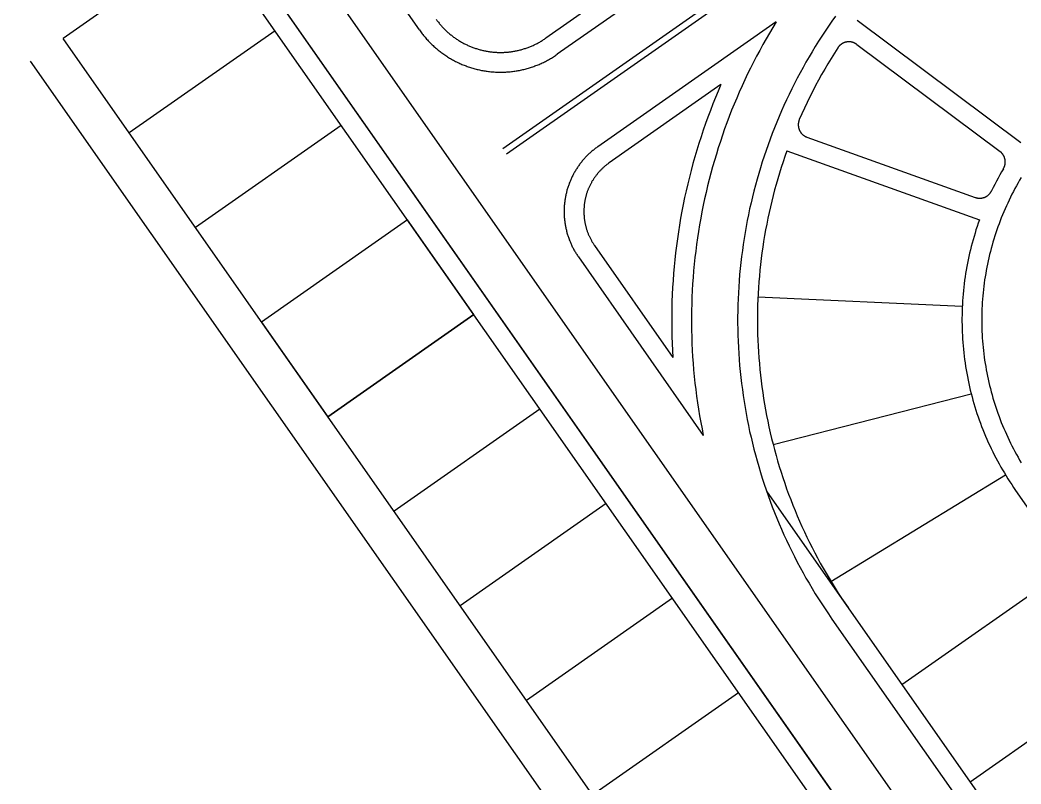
# Model space of a CAD drawing. Header units: metres. Extents: x 680594 to 684853, y 828874 to 830078.
# Drawn here: x 680972 to 681123.7, y 829111 to 829226.8 of the extents above; entities that cross this region are included whole.
import ezdxf

# ---------------------------------------------------------------- set-up
doc = ezdxf.new("R2010")
doc.units = ezdxf.units.M
doc.layers.add('PLOT_LINES', color=7, linetype='Continuous')

msp = doc.modelspace()

# ---------------------------------------------------------------- linework, layer by layer
at = {"layer": 'PLOT_LINES'}
for points in [[(681126.45, 829078), (680658.63, 829746.12)], [(681107.98, 829091.31), (680786.29, 829550.74)], [(681214.2, 829325.61), (681045.13, 829207.23)], [(681214.77, 829324.79), (681045.7, 829206.41)], [(681032.51, 829225.25), (681013.92, 829251.79)], [(681001.63, 829243.19), (681107.98, 829091.31)], [(681079.94, 829240.15), (681053.4, 829221.56)], [(681000.58, 829239.46), (680978.47, 829223.97)], [(681105.52, 829089.59), (681000.58, 829239.46)], [(681067.94, 829235.41), (681051.68, 829224.02)], [(681035.05, 829226.86), (681035.13, 829226.74), (681035.21, 829226.63), (681035.3, 829226.52), (681035.38, 829226.41), (681035.47, 829226.3), (681035.56, 829226.19), (681035.65, 829226.09), (681035.74, 829225.98), (681035.83, 829225.87), (681035.92, 829225.77), (681036.02, 829225.67), (681036.11, 829225.57), (681036.21, 829225.47), (681036.31, 829225.37), (681036.41, 829225.27), (681036.51, 829225.17), (681036.61, 829225.08), (681036.71, 829224.98), (681036.82, 829224.89), (681036.92, 829224.8), (681037.03, 829224.7), (681037.13, 829224.61), (681037.24, 829224.53), (681037.35, 829224.44), (681037.46, 829224.35), (681037.57, 829224.27), (681037.68, 829224.18), (681037.8, 829224.1), (681037.91, 829224.02), (681038.03, 829223.94), (681038.14, 829223.86), (681038.26, 829223.79), (681038.38, 829223.71), (681038.49, 829223.64), (681038.61, 829223.57), (681038.73, 829223.49), (681038.86, 829223.42), (681038.98, 829223.36), (681039.1, 829223.29), (681039.22, 829223.22), (681039.35, 829223.16), (681039.47, 829223.1), (681039.6, 829223.04), (681039.72, 829222.98), (681039.85, 829222.92), (681039.98, 829222.86), (681040.11, 829222.81), (681040.23, 829222.75), (681040.36, 829222.7), (681040.49, 829222.65), (681040.62, 829222.6), (681040.76, 829222.55), (681040.89, 829222.51), (681041.02, 829222.46), (681041.15, 829222.42), (681041.29, 829222.38), (681041.42, 829222.34), (681041.55, 829222.3), (681041.69, 829222.26), (681041.82, 829222.23), (681041.96, 829222.19), (681042.1, 829222.16), (681042.23, 829222.13), (681042.37, 829222.1), (681042.5, 829222.07), (681042.64, 829222.05), (681042.78, 829222.02), (681042.92, 829222), (681043.06, 829221.98), (681043.19, 829221.96), (681043.33, 829221.94), (681043.47, 829221.93), (681043.61, 829221.91), (681043.75, 829221.9), (681043.89, 829221.89), (681044.03, 829221.88), (681044.17, 829221.87), (681044.31, 829221.86), (681044.45, 829221.86), (681044.59, 829221.85), (681044.72, 829221.85), (681044.86, 829221.85), (681045, 829221.85), (681045.14, 829221.86), (681045.28, 829221.86), (681045.42, 829221.87), (681045.56, 829221.88), (681045.7, 829221.89), (681045.84, 829221.9), (681045.98, 829221.91), (681046.12, 829221.93), (681046.26, 829221.94), (681046.4, 829221.96), (681046.53, 829221.98), (681046.67, 829222), (681046.81, 829222.02), (681046.95, 829222.05), (681047.08, 829222.07), (681047.22, 829222.1), (681047.36, 829222.13), (681047.49, 829222.16), (681047.63, 829222.19), (681047.77, 829222.23), (681047.9, 829222.26), (681048.04, 829222.3), (681048.17, 829222.34), (681048.3, 829222.38), (681048.44, 829222.42), (681048.57, 829222.46), (681048.7, 829222.51), (681048.83, 829222.55), (681048.96, 829222.6), (681049.1, 829222.65), (681049.23, 829222.7), (681049.35, 829222.75), (681049.48, 829222.81), (681049.61, 829222.86), (681049.74, 829222.92), (681049.87, 829222.98), (681049.99, 829223.04), (681050.12, 829223.1), (681050.24, 829223.16), (681050.37, 829223.22), (681050.49, 829223.29), (681050.61, 829223.36), (681050.73, 829223.42), (681050.86, 829223.49), (681050.98, 829223.57), (681051.09, 829223.64), (681051.21, 829223.71), (681051.33, 829223.79), (681051.45, 829223.86), (681051.56, 829223.94), (681051.68, 829224.02)], [(681086.59, 829226.49), (681059.54, 829207.56)], [(681086.59, 829226.49), (681086.07, 829225.64), (681085.55, 829224.77), (681085.05, 829223.91), (681084.56, 829223.03), (681084.08, 829222.15), (681083.61, 829221.27), (681083.14, 829220.38), (681082.69, 829219.48), (681082.25, 829218.58), (681081.82, 829217.67), (681081.4, 829216.76), (681080.99, 829215.84), (681080.6, 829214.92), (681080.21, 829214), (681079.83, 829213.07), (681079.47, 829212.13), (681079.11, 829211.19), (681078.77, 829210.25), (681078.44, 829209.31), (681078.12, 829208.35), (681077.81, 829207.4), (681077.51, 829206.44), (681077.22, 829205.48), (681076.94, 829204.52), (681076.68, 829203.55), (681076.42, 829202.58), (681076.18, 829201.61), (681075.95, 829200.63), (681075.73, 829199.65), (681075.52, 829198.67), (681075.32, 829197.69), (681075.14, 829196.7), (681074.96, 829195.71), (681074.8, 829194.72), (681074.65, 829193.73), (681074.51, 829192.74), (681074.38, 829191.74), (681074.26, 829190.75), (681074.16, 829189.75), (681074.07, 829188.75), (681073.98, 829187.75), (681073.91, 829186.75), (681073.86, 829185.75), (681073.81, 829184.74), (681073.78, 829183.74), (681073.75, 829182.74), (681073.74, 829181.74), (681073.74, 829180.73), (681073.75, 829179.73), (681073.78, 829178.73), (681073.81, 829177.72), (681073.86, 829176.72), (681073.92, 829175.72), (681073.99, 829174.72), (681074.07, 829173.72), (681074.17, 829172.72), (681074.27, 829171.72), (681074.39, 829170.73), (681074.52, 829169.73), (681074.66, 829168.74), (681074.81, 829167.75), (681074.97, 829166.76), (681075.15, 829165.77), (681075.34, 829164.78), (681075.53, 829163.8)], [(681095.56, 829227.34), (681095.03, 829226.59), (681094.5, 829225.83), (681093.99, 829225.07), (681093.49, 829224.3), (681092.99, 829223.53), (681092.5, 829222.75), (681092.02, 829221.96), (681091.56, 829221.17), (681091.1, 829220.37), (681090.65, 829219.57), (681090.2, 829218.77), (681089.77, 829217.96), (681089.35, 829217.14), (681088.94, 829216.32), (681088.54, 829215.49), (681088.14, 829214.66), (681087.76, 829213.82), (681087.38, 829212.99), (681087.02, 829212.14), (681086.67, 829211.29), (681086.32, 829210.44), (681085.99, 829209.58), (681085.66, 829208.72), (681085.35, 829207.86), (681085.04, 829206.99), (681084.75, 829206.12), (681084.47, 829205.25), (681084.19, 829204.37), (681083.93, 829203.49), (681083.68, 829202.61), (681083.43, 829201.72), (681083.2, 829200.83), (681082.98, 829199.94), (681082.77, 829199.04), (681082.56, 829198.15), (681082.37, 829197.25), (681082.19, 829196.35), (681082.02, 829195.44), (681081.86, 829194.54), (681081.71, 829193.63), (681081.57, 829192.72), (681081.45, 829191.81), (681081.33, 829190.9), (681081.22, 829189.99), (681081.13, 829189.07), (681081.04, 829188.16), (681080.97, 829187.24), (681080.9, 829186.33), (681080.85, 829185.41), (681080.81, 829184.49), (681080.77, 829183.57), (681080.75, 829182.65), (681080.74, 829181.73), (681080.74, 829180.81), (681080.75, 829179.89), (681080.77, 829178.98), (681080.81, 829178.06), (681080.85, 829177.14), (681080.9, 829176.22), (681080.97, 829175.3), (681081.04, 829174.39), (681081.13, 829173.47), (681081.22, 829172.56), (681081.33, 829171.65), (681081.45, 829170.73), (681081.57, 829169.82), (681081.71, 829168.91), (681081.86, 829168.01), (681082.02, 829167.1), (681082.19, 829166.2), (681082.37, 829165.3), (681082.56, 829164.4), (681082.77, 829163.5), (681082.98, 829162.61), (681083.2, 829161.72), (681083.43, 829160.83), (681083.68, 829159.94), (681083.93, 829159.06), (681084.19, 829158.18), (681084.47, 829157.3), (681084.75, 829156.42), (681085.04, 829155.55), (681085.35, 829154.69), (681085.66, 829153.82), (681085.99, 829152.96), (681086.32, 829152.11), (681086.67, 829151.25), (681087.02, 829150.41), (681087.38, 829149.56), (681087.76, 829148.72), (681088.14, 829147.89), (681088.54, 829147.06), (681088.94, 829146.23), (681089.35, 829145.41), (681089.77, 829144.59), (681090.2, 829143.78), (681090.65, 829142.97), (681091.1, 829142.17), (681091.56, 829141.38), (681092.02, 829140.59), (681092.5, 829139.8), (681092.99, 829139.02), (681093.49, 829138.25), (681093.99, 829137.48), (681094.5, 829136.72), (681095.03, 829135.96)], [(681098.86, 829226.76), (681123.69, 829208.21)], [(681010.62, 829225.12), (680988.5, 829209.64)], [(681032.51, 829225.25), (681032.61, 829225.11), (681032.71, 829224.96), (681032.82, 829224.82), (681032.92, 829224.69), (681033.03, 829224.55), (681033.14, 829224.41), (681033.25, 829224.28), (681033.36, 829224.14), (681033.47, 829224.01), (681033.59, 829223.88), (681033.71, 829223.75), (681033.82, 829223.62), (681033.94, 829223.49), (681034.07, 829223.37), (681034.19, 829223.25), (681034.31, 829223.12), (681034.44, 829223), (681034.56, 829222.88), (681034.69, 829222.76), (681034.82, 829222.65), (681034.95, 829222.53), (681035.09, 829222.42), (681035.22, 829222.31), (681035.35, 829222.19), (681035.49, 829222.09), (681035.63, 829221.98), (681035.77, 829221.87), (681035.91, 829221.77), (681036.05, 829221.67), (681036.19, 829221.56), (681036.33, 829221.47), (681036.48, 829221.37), (681036.63, 829221.27), (681036.77, 829221.18), (681036.92, 829221.09), (681037.07, 829220.99), (681037.22, 829220.91), (681037.37, 829220.82), (681037.52, 829220.73), (681037.68, 829220.65), (681037.83, 829220.57), (681037.98, 829220.49), (681038.14, 829220.41), (681038.3, 829220.33), (681038.46, 829220.26), (681038.61, 829220.18), (681038.77, 829220.11), (681038.93, 829220.04), (681039.09, 829219.98), (681039.26, 829219.91), (681039.42, 829219.85), (681039.58, 829219.79), (681039.75, 829219.73), (681039.91, 829219.67), (681040.08, 829219.61), (681040.24, 829219.56), (681040.41, 829219.51), (681040.58, 829219.46), (681040.74, 829219.41), (681040.91, 829219.36), (681041.08, 829219.32), (681041.25, 829219.28), (681041.42, 829219.24), (681041.59, 829219.2), (681041.76, 829219.16), (681041.93, 829219.13), (681042.1, 829219.1), (681042.28, 829219.06), (681042.45, 829219.04), (681042.62, 829219.01), (681042.79, 829218.99), (681042.97, 829218.96), (681043.14, 829218.94), (681043.31, 829218.93), (681043.49, 829218.91), (681043.66, 829218.89), (681043.84, 829218.88), (681044.01, 829218.87), (681044.18, 829218.86), (681044.36, 829218.86), (681044.53, 829218.85), (681044.71, 829218.85), (681044.88, 829218.85), (681045.06, 829218.85), (681045.23, 829218.86), (681045.41, 829218.86), (681045.58, 829218.87), (681045.75, 829218.88), (681045.93, 829218.89), (681046.1, 829218.91), (681046.28, 829218.93), (681046.45, 829218.94), (681046.62, 829218.96), (681046.8, 829218.99), (681046.97, 829219.01), (681047.14, 829219.04), (681047.31, 829219.06), (681047.49, 829219.1), (681047.66, 829219.13), (681047.83, 829219.16), (681048, 829219.2), (681048.17, 829219.24), (681048.34, 829219.28), (681048.51, 829219.32), (681048.68, 829219.36), (681048.85, 829219.41), (681049.01, 829219.46), (681049.18, 829219.51), (681049.35, 829219.56), (681049.51, 829219.61), (681049.68, 829219.67), (681049.84, 829219.73), (681050.01, 829219.79), (681050.17, 829219.85), (681050.33, 829219.91), (681050.49, 829219.98), (681050.66, 829220.04), (681050.82, 829220.11), (681050.98, 829220.18), (681051.13, 829220.26), (681051.29, 829220.33), (681051.45, 829220.41), (681051.6, 829220.49), (681051.76, 829220.57), (681051.91, 829220.65), (681052.07, 829220.73), (681052.22, 829220.82), (681052.37, 829220.91), (681052.52, 829220.99), (681052.67, 829221.09), (681052.82, 829221.18), (681052.96, 829221.27), (681053.11, 829221.37), (681053.25, 829221.47), (681053.4, 829221.56)], [(681088.56, 829066.73), (680978.47, 829223.97)], [(681098.8, 829223.06), (681098.78, 829223.07), (681098.76, 829223.09), (681098.74, 829223.1), (681098.72, 829223.11), (681098.7, 829223.13), (681098.68, 829223.14), (681098.66, 829223.15), (681098.64, 829223.16), (681098.62, 829223.17), (681098.6, 829223.19), (681098.58, 829223.2), (681098.56, 829223.21), (681098.54, 829223.22), (681098.52, 829223.23), (681098.5, 829223.24), (681098.48, 829223.25), (681098.46, 829223.26), (681098.44, 829223.27), (681098.41, 829223.28), (681098.39, 829223.29), (681098.37, 829223.3), (681098.35, 829223.31), (681098.33, 829223.32), (681098.31, 829223.33), (681098.28, 829223.34), (681098.26, 829223.34), (681098.24, 829223.35), (681098.22, 829223.36), (681098.2, 829223.36), (681098.17, 829223.37), (681098.15, 829223.38), (681098.13, 829223.38), (681098.11, 829223.39), (681098.08, 829223.4), (681098.06, 829223.4), (681098.04, 829223.41), (681098.01, 829223.41), (681097.99, 829223.42), (681097.97, 829223.42), (681097.95, 829223.43), (681097.92, 829223.43), (681097.9, 829223.43), (681097.88, 829223.44), (681097.85, 829223.44), (681097.83, 829223.44), (681097.81, 829223.44), (681097.78, 829223.45), (681097.76, 829223.45), (681097.74, 829223.45), (681097.71, 829223.45), (681097.69, 829223.45), (681097.67, 829223.45), (681097.64, 829223.46), (681097.62, 829223.46), (681097.6, 829223.46), (681097.57, 829223.46), (681097.55, 829223.45), (681097.53, 829223.45), (681097.5, 829223.45), (681097.48, 829223.45), (681097.46, 829223.45), (681097.43, 829223.45), (681097.41, 829223.45), (681097.39, 829223.44), (681097.36, 829223.44), (681097.34, 829223.44), (681097.32, 829223.44), (681097.29, 829223.43), (681097.27, 829223.43), (681097.25, 829223.42), (681097.22, 829223.42), (681097.2, 829223.42), (681097.18, 829223.41), (681097.16, 829223.41), (681097.13, 829223.4), (681097.11, 829223.39), (681097.09, 829223.39), (681097.06, 829223.38), (681097.04, 829223.38), (681097.02, 829223.37), (681097, 829223.36), (681096.97, 829223.36), (681096.95, 829223.35), (681096.93, 829223.34), (681096.91, 829223.33), (681096.89, 829223.32), (681096.86, 829223.32), (681096.84, 829223.31), (681096.82, 829223.3), (681096.8, 829223.29), (681096.78, 829223.28), (681096.76, 829223.27), (681096.74, 829223.26), (681096.72, 829223.25), (681096.69, 829223.24), (681096.67, 829223.23), (681096.65, 829223.22), (681096.63, 829223.21), (681096.61, 829223.19), (681096.59, 829223.18), (681096.57, 829223.17), (681096.55, 829223.16), (681096.53, 829223.15), (681096.51, 829223.13), (681096.49, 829223.12), (681096.47, 829223.11), (681096.45, 829223.09), (681096.43, 829223.08), (681096.42, 829223.07), (681096.4, 829223.05), (681096.38, 829223.04), (681096.36, 829223.02), (681096.34, 829223.01), (681096.32, 829222.99), (681096.31, 829222.98), (681096.29, 829222.96), (681096.27, 829222.95), (681096.25, 829222.93), (681096.24, 829222.92), (681096.22, 829222.9), (681096.2, 829222.89), (681096.19, 829222.87), (681096.17, 829222.85), (681096.15, 829222.84), (681096.14, 829222.82), (681096.12, 829222.8), (681096.1, 829222.78), (681096.09, 829222.77), (681096.07, 829222.75), (681096.06, 829222.73), (681096.04, 829222.71), (681096.03, 829222.69), (681096.02, 829222.68), (681096, 829222.66), (681095.99, 829222.64), (681095.97, 829222.62), (681095.96, 829222.6), (681095.95, 829222.58), (681095.93, 829222.56), (681095.92, 829222.54)], [(681095.92, 829222.54), (681095.41, 829221.74), (681094.91, 829220.94), (681094.42, 829220.12), (681093.94, 829219.3), (681093.47, 829218.48), (681093.01, 829217.65), (681092.56, 829216.81), (681092.12, 829215.97), (681091.7, 829215.13), (681091.28, 829214.27), (681090.87, 829213.42), (681090.48, 829212.56), (681090.09, 829211.69)], [(681098.8, 829223.06), (681120.51, 829206.84)], [(681083.65, 829063.29), (680973.55, 829220.53)], [(681078.21, 829216.96), (681061.27, 829205.1)], [(681078.21, 829216.96), (681077.79, 829215.99), (681077.38, 829215.01), (681076.99, 829214.03), (681076.6, 829213.04), (681076.23, 829212.05), (681075.87, 829211.05), (681075.52, 829210.05), (681075.19, 829209.05), (681074.86, 829208.04), (681074.55, 829207.03), (681074.25, 829206.01), (681073.96, 829204.99), (681073.68, 829203.97), (681073.42, 829202.94), (681073.17, 829201.91), (681072.93, 829200.88), (681072.7, 829199.85), (681072.49, 829198.81), (681072.28, 829197.77), (681072.09, 829196.73), (681071.91, 829195.68), (681071.75, 829194.64), (681071.6, 829193.59), (681071.46, 829192.54), (681071.33, 829191.49), (681071.21, 829190.43), (681071.11, 829189.38), (681071.02, 829188.32), (681070.94, 829187.27), (681070.88, 829186.21), (681070.82, 829185.15), (681070.78, 829184.09), (681070.76, 829183.03), (681070.74, 829181.97), (681070.74, 829180.91), (681070.75, 829179.85), (681070.77, 829178.79), (681070.81, 829177.74), (681070.86, 829176.68), (681070.92, 829175.62)], [(681090.09, 829211.69), (681090.08, 829211.67), (681090.07, 829211.64), (681090.06, 829211.62), (681090.06, 829211.6), (681090.05, 829211.58), (681090.04, 829211.56), (681090.03, 829211.54), (681090.02, 829211.51), (681090.02, 829211.49), (681090.01, 829211.47), (681090, 829211.45), (681090, 829211.42), (681089.99, 829211.4), (681089.99, 829211.38), (681089.98, 829211.36), (681089.97, 829211.33), (681089.97, 829211.31), (681089.96, 829211.29), (681089.96, 829211.26), (681089.96, 829211.24), (681089.95, 829211.22), (681089.95, 829211.19), (681089.94, 829211.17), (681089.94, 829211.15), (681089.94, 829211.13), (681089.94, 829211.1), (681089.93, 829211.08), (681089.93, 829211.06), (681089.93, 829211.03), (681089.93, 829211.01), (681089.93, 829210.99), (681089.93, 829210.96), (681089.93, 829210.94), (681089.92, 829210.92), (681089.92, 829210.89), (681089.92, 829210.87), (681089.92, 829210.85), (681089.93, 829210.82), (681089.93, 829210.8), (681089.93, 829210.77), (681089.93, 829210.75), (681089.93, 829210.73), (681089.93, 829210.7), (681089.94, 829210.68), (681089.94, 829210.66), (681089.94, 829210.64), (681089.94, 829210.61), (681089.95, 829210.59), (681089.95, 829210.57), (681089.95, 829210.54), (681089.96, 829210.52), (681089.96, 829210.5), (681089.97, 829210.47), (681089.97, 829210.45), (681089.98, 829210.43), (681089.98, 829210.41), (681089.99, 829210.38), (681090, 829210.36), (681090, 829210.34), (681090.01, 829210.31), (681090.02, 829210.29), (681090.02, 829210.27), (681090.03, 829210.25), (681090.04, 829210.23), (681090.04, 829210.2), (681090.05, 829210.18), (681090.06, 829210.16), (681090.07, 829210.14), (681090.08, 829210.12), (681090.09, 829210.1), (681090.1, 829210.07), (681090.11, 829210.05), (681090.12, 829210.03), (681090.13, 829210.01), (681090.14, 829209.99), (681090.15, 829209.97), (681090.16, 829209.95), (681090.17, 829209.93), (681090.18, 829209.91), (681090.19, 829209.89), (681090.21, 829209.87), (681090.22, 829209.85), (681090.23, 829209.83), (681090.24, 829209.81), (681090.25, 829209.79), (681090.27, 829209.77), (681090.28, 829209.75), (681090.29, 829209.73), (681090.31, 829209.71), (681090.32, 829209.69), (681090.34, 829209.67), (681090.35, 829209.65), (681090.37, 829209.64), (681090.38, 829209.62), (681090.39, 829209.6), (681090.41, 829209.58), (681090.43, 829209.56), (681090.44, 829209.55), (681090.46, 829209.53), (681090.47, 829209.51), (681090.49, 829209.49), (681090.51, 829209.48), (681090.52, 829209.46), (681090.54, 829209.45), (681090.56, 829209.43), (681090.57, 829209.41), (681090.59, 829209.4), (681090.61, 829209.38), (681090.63, 829209.37), (681090.64, 829209.35), (681090.66, 829209.34), (681090.68, 829209.32), (681090.7, 829209.31), (681090.72, 829209.29), (681090.74, 829209.28), (681090.75, 829209.27), (681090.77, 829209.25), (681090.79, 829209.24), (681090.81, 829209.23), (681090.83, 829209.21), (681090.85, 829209.2), (681090.87, 829209.19), (681090.89, 829209.18), (681090.91, 829209.16), (681090.93, 829209.15), (681090.95, 829209.14), (681090.97, 829209.13), (681090.99, 829209.12), (681091.01, 829209.11), (681091.03, 829209.1), (681091.06, 829209.09), (681091.08, 829209.08), (681091.1, 829209.07), (681091.12, 829209.06), (681091.14, 829209.05), (681091.16, 829209.04), (681091.18, 829209.03), (681091.21, 829209.02), (681091.23, 829209.01), (681091.25, 829209)], [(681020.66, 829210.79), (680998.54, 829195.3)], [(681091.25, 829209), (681116.76, 829199.86)], [(681059.54, 829207.56), (681059.43, 829207.48), (681059.32, 829207.39), (681059.21, 829207.31), (681059.09, 829207.23), (681058.98, 829207.14), (681058.88, 829207.05), (681058.77, 829206.96), (681058.66, 829206.87), (681058.55, 829206.78), (681058.45, 829206.69), (681058.35, 829206.6), (681058.24, 829206.5), (681058.14, 829206.41), (681058.04, 829206.31), (681057.94, 829206.21), (681057.84, 829206.11), (681057.75, 829206.01), (681057.65, 829205.91), (681057.56, 829205.81), (681057.46, 829205.7), (681057.37, 829205.6), (681057.28, 829205.49), (681057.19, 829205.39), (681057.1, 829205.28), (681057.01, 829205.17), (681056.93, 829205.06), (681056.84, 829204.95), (681056.76, 829204.84), (681056.68, 829204.72), (681056.6, 829204.61), (681056.52, 829204.49), (681056.44, 829204.38), (681056.36, 829204.26), (681056.29, 829204.14), (681056.21, 829204.03), (681056.14, 829203.91), (681056.07, 829203.79), (681056, 829203.67), (681055.93, 829203.54), (681055.87, 829203.42), (681055.8, 829203.3), (681055.74, 829203.17), (681055.67, 829203.05), (681055.61, 829202.92), (681055.55, 829202.8), (681055.49, 829202.67), (681055.44, 829202.54), (681055.38, 829202.42), (681055.33, 829202.29), (681055.28, 829202.16), (681055.22, 829202.03), (681055.18, 829201.9), (681055.13, 829201.77), (681055.08, 829201.63), (681055.04, 829201.5), (681054.99, 829201.37), (681054.95, 829201.24), (681054.91, 829201.1), (681054.87, 829200.97), (681054.84, 829200.83), (681054.8, 829200.7), (681054.77, 829200.56), (681054.73, 829200.43), (681054.7, 829200.29), (681054.68, 829200.15), (681054.65, 829200.02), (681054.62, 829199.88), (681054.6, 829199.74), (681054.58, 829199.6), (681054.55, 829199.47), (681054.53, 829199.33), (681054.52, 829199.19), (681054.5, 829199.05), (681054.49, 829198.91), (681054.47, 829198.77), (681054.46, 829198.63), (681054.45, 829198.49), (681054.44, 829198.35), (681054.44, 829198.22), (681054.43, 829198.08), (681054.43, 829197.94), (681054.43, 829197.8), (681054.43, 829197.66), (681054.43, 829197.52), (681054.43, 829197.38), (681054.44, 829197.24), (681054.44, 829197.1), (681054.45, 829196.96), (681054.46, 829196.82), (681054.47, 829196.68), (681054.49, 829196.54), (681054.5, 829196.4), (681054.52, 829196.26), (681054.53, 829196.13), (681054.55, 829195.99), (681054.58, 829195.85), (681054.6, 829195.71), (681054.62, 829195.57), (681054.65, 829195.44), (681054.68, 829195.3), (681054.7, 829195.16), (681054.73, 829195.03), (681054.77, 829194.89), (681054.8, 829194.76), (681054.84, 829194.62), (681054.87, 829194.49), (681054.91, 829194.35), (681054.95, 829194.22), (681054.99, 829194.09), (681055.04, 829193.95), (681055.08, 829193.82), (681055.13, 829193.69), (681055.18, 829193.56), (681055.22, 829193.43), (681055.28, 829193.3), (681055.33, 829193.17), (681055.38, 829193.04), (681055.44, 829192.91), (681055.49, 829192.78), (681055.55, 829192.66), (681055.61, 829192.53), (681055.67, 829192.4), (681055.74, 829192.28), (681055.8, 829192.15), (681055.87, 829192.03), (681055.93, 829191.91), (681056, 829191.79), (681056.07, 829191.67), (681056.14, 829191.55), (681056.21, 829191.43), (681056.29, 829191.31), (681056.36, 829191.19), (681056.44, 829191.07), (681056.52, 829190.96), (681056.6, 829190.84)], [(681088.2, 829206.91), (681087.9, 829206.08), (681087.62, 829205.24), (681087.34, 829204.4), (681087.08, 829203.55), (681086.82, 829202.71), (681086.58, 829201.85), (681086.35, 829201), (681086.12, 829200.15), (681085.91, 829199.29), (681085.7, 829198.43), (681085.51, 829197.56), (681085.32, 829196.7), (681085.15, 829195.83), (681084.98, 829194.96), (681084.83, 829194.09), (681084.68, 829193.21), (681084.55, 829192.34), (681084.43, 829191.46), (681084.31, 829190.59), (681084.21, 829189.71), (681084.12, 829188.83), (681084.03, 829187.94), (681083.96, 829187.06), (681083.9, 829186.18), (681083.85, 829185.3), (681083.81, 829184.41), (681083.77, 829183.53), (681083.75, 829182.64), (681083.74, 829181.76), (681083.74, 829180.87), (681083.75, 829179.99), (681083.77, 829179.1), (681083.8, 829178.22), (681083.84, 829177.33), (681083.89, 829176.45), (681083.95, 829175.57), (681084.03, 829174.69), (681084.11, 829173.8), (681084.2, 829172.92), (681084.3, 829172.04), (681084.42, 829171.17), (681084.54, 829170.29), (681084.67, 829169.41), (681084.81, 829168.54), (681084.97, 829167.67), (681085.13, 829166.8), (681085.3, 829165.93), (681085.49, 829165.07), (681085.68, 829164.2), (681085.89, 829163.34), (681086.1, 829162.48), (681086.32, 829161.63), (681086.56, 829160.77), (681086.8, 829159.92), (681087.05, 829159.07), (681087.32, 829158.23), (681087.59, 829157.39), (681087.87, 829156.55), (681088.17, 829155.71), (681088.47, 829154.88), (681088.78, 829154.05), (681089.1, 829153.23), (681089.44, 829152.41), (681089.78, 829151.59), (681090.13, 829150.78), (681090.49, 829149.97), (681090.86, 829149.17), (681091.23, 829148.37), (681091.62, 829147.57), (681092.02, 829146.78), (681092.43, 829145.99), (681092.84, 829145.21), (681093.27, 829144.43), (681093.7, 829143.66), (681094.14, 829142.9), (681094.59, 829142.13), (681095.05, 829141.38), (681095.52, 829140.63), (681096, 829139.88), (681096.49, 829139.14), (681096.98, 829138.41), (681097.48, 829137.68)], [(681088.2, 829206.91), (681117.38, 829196.45)], [(681121.03, 829204.22), (681121.04, 829204.24), (681121.05, 829204.26), (681121.06, 829204.28), (681121.08, 829204.3), (681121.09, 829204.32), (681121.1, 829204.34), (681121.11, 829204.36), (681121.12, 829204.38), (681121.13, 829204.4), (681121.14, 829204.43), (681121.15, 829204.45), (681121.16, 829204.47), (681121.16, 829204.49), (681121.17, 829204.51), (681121.18, 829204.53), (681121.19, 829204.56), (681121.2, 829204.58), (681121.2, 829204.6), (681121.21, 829204.62), (681121.22, 829204.65), (681121.23, 829204.67), (681121.23, 829204.69), (681121.24, 829204.71), (681121.24, 829204.74), (681121.25, 829204.76), (681121.26, 829204.78), (681121.26, 829204.8), (681121.27, 829204.83), (681121.27, 829204.85), (681121.28, 829204.87), (681121.28, 829204.9), (681121.28, 829204.92), (681121.29, 829204.94), (681121.29, 829204.96), (681121.29, 829204.99), (681121.3, 829205.01), (681121.3, 829205.03), (681121.3, 829205.06), (681121.3, 829205.08), (681121.3, 829205.1), (681121.31, 829205.13), (681121.31, 829205.15), (681121.31, 829205.17), (681121.31, 829205.2), (681121.31, 829205.22), (681121.31, 829205.25), (681121.31, 829205.27), (681121.31, 829205.29), (681121.31, 829205.32), (681121.31, 829205.34), (681121.3, 829205.36), (681121.3, 829205.39), (681121.3, 829205.41), (681121.3, 829205.43), (681121.3, 829205.46), (681121.29, 829205.48), (681121.29, 829205.5), (681121.29, 829205.53), (681121.28, 829205.55), (681121.28, 829205.57), (681121.28, 829205.59), (681121.27, 829205.62), (681121.27, 829205.64), (681121.26, 829205.66), (681121.26, 829205.69), (681121.25, 829205.71), (681121.25, 829205.73), (681121.24, 829205.75), (681121.23, 829205.78), (681121.23, 829205.8), (681121.22, 829205.82), (681121.21, 829205.84), (681121.21, 829205.87), (681121.2, 829205.89), (681121.19, 829205.91), (681121.18, 829205.93), (681121.18, 829205.96), (681121.17, 829205.98), (681121.16, 829206), (681121.15, 829206.02), (681121.14, 829206.04), (681121.13, 829206.06), (681121.12, 829206.08), (681121.11, 829206.11), (681121.1, 829206.13), (681121.09, 829206.15), (681121.08, 829206.17), (681121.07, 829206.19), (681121.06, 829206.21), (681121.05, 829206.23), (681121.03, 829206.25), (681121.02, 829206.27), (681121.01, 829206.29), (681121, 829206.31), (681120.98, 829206.33), (681120.97, 829206.35), (681120.96, 829206.37), (681120.94, 829206.39), (681120.93, 829206.41), (681120.92, 829206.43), (681120.9, 829206.44), (681120.89, 829206.46), (681120.87, 829206.48), (681120.86, 829206.5), (681120.84, 829206.52), (681120.83, 829206.54), (681120.81, 829206.55), (681120.8, 829206.57), (681120.78, 829206.59), (681120.77, 829206.61), (681120.75, 829206.62), (681120.73, 829206.64), (681120.72, 829206.66), (681120.7, 829206.67), (681120.68, 829206.69), (681120.67, 829206.71), (681120.65, 829206.72), (681120.63, 829206.74), (681120.62, 829206.75), (681120.6, 829206.77), (681120.58, 829206.78), (681120.56, 829206.8), (681120.54, 829206.81), (681120.52, 829206.83), (681120.51, 829206.84)], [(681061.27, 829205.1), (681061.18, 829205.04), (681061.1, 829204.98), (681061.01, 829204.91), (681060.93, 829204.85), (681060.85, 829204.79), (681060.76, 829204.72), (681060.68, 829204.65), (681060.6, 829204.59), (681060.52, 829204.52), (681060.44, 829204.45), (681060.37, 829204.38), (681060.29, 829204.31), (681060.21, 829204.24), (681060.14, 829204.16), (681060.06, 829204.09), (681059.99, 829204.02), (681059.92, 829203.94), (681059.85, 829203.86), (681059.77, 829203.79), (681059.7, 829203.71), (681059.64, 829203.63), (681059.57, 829203.55), (681059.5, 829203.47), (681059.43, 829203.39), (681059.37, 829203.31), (681059.3, 829203.23), (681059.24, 829203.14), (681059.18, 829203.06), (681059.12, 829202.97), (681059.06, 829202.89), (681059, 829202.8), (681058.94, 829202.72), (681058.88, 829202.63), (681058.82, 829202.54), (681058.77, 829202.45), (681058.71, 829202.36), (681058.66, 829202.27), (681058.61, 829202.18), (681058.56, 829202.09), (681058.51, 829202), (681058.46, 829201.91), (681058.41, 829201.81), (681058.36, 829201.72), (681058.32, 829201.63), (681058.27, 829201.53), (681058.23, 829201.44), (681058.18, 829201.34), (681058.14, 829201.24), (681058.1, 829201.15), (681058.06, 829201.05), (681058.03, 829200.95), (681057.99, 829200.85), (681057.95, 829200.76), (681057.92, 829200.66), (681057.88, 829200.56), (681057.85, 829200.46), (681057.82, 829200.36), (681057.79, 829200.26), (681057.76, 829200.16), (681057.73, 829200.06), (681057.71, 829199.95), (681057.68, 829199.85), (681057.66, 829199.75), (681057.64, 829199.65), (681057.61, 829199.55), (681057.59, 829199.44), (681057.57, 829199.34), (681057.56, 829199.24), (681057.54, 829199.13), (681057.52, 829199.03), (681057.51, 829198.93), (681057.49, 829198.82), (681057.48, 829198.72), (681057.47, 829198.62), (681057.46, 829198.51), (681057.45, 829198.41), (681057.45, 829198.3), (681057.44, 829198.2), (681057.43, 829198.09), (681057.43, 829197.99), (681057.43, 829197.88), (681057.43, 829197.78), (681057.43, 829197.67), (681057.43, 829197.57), (681057.43, 829197.47), (681057.43, 829197.36), (681057.44, 829197.26), (681057.45, 829197.15), (681057.45, 829197.05), (681057.46, 829196.94), (681057.47, 829196.84), (681057.48, 829196.73), (681057.49, 829196.63), (681057.51, 829196.53), (681057.52, 829196.42), (681057.54, 829196.32), (681057.56, 829196.22), (681057.57, 829196.11), (681057.59, 829196.01), (681057.61, 829195.91), (681057.64, 829195.8), (681057.66, 829195.7), (681057.68, 829195.6), (681057.71, 829195.5), (681057.73, 829195.4), (681057.76, 829195.3), (681057.79, 829195.2), (681057.82, 829195.1), (681057.85, 829195), (681057.88, 829194.9), (681057.92, 829194.8), (681057.95, 829194.7), (681057.99, 829194.6), (681058.03, 829194.5), (681058.06, 829194.4), (681058.1, 829194.31), (681058.14, 829194.21), (681058.18, 829194.11), (681058.23, 829194.02), (681058.27, 829193.92), (681058.32, 829193.83), (681058.36, 829193.73), (681058.41, 829193.64), (681058.46, 829193.55), (681058.51, 829193.46), (681058.56, 829193.36), (681058.61, 829193.27), (681058.66, 829193.18), (681058.71, 829193.09), (681058.77, 829193), (681058.82, 829192.91), (681058.88, 829192.83), (681058.94, 829192.74), (681059, 829192.65), (681059.06, 829192.56)], [(681121.03, 829204.22), (681120.76, 829203.75), (681120.49, 829203.28), (681120.23, 829202.8), (681119.97, 829202.33), (681119.72, 829201.85), (681119.47, 829201.36), (681119.23, 829200.87)], [(681123.74, 829202.9), (681123.49, 829202.48), (681123.25, 829202.06), (681123.01, 829201.64), (681122.77, 829201.21), (681122.54, 829200.77), (681122.32, 829200.34), (681122.1, 829199.9), (681121.88, 829199.46), (681121.68, 829199.02), (681121.47, 829198.58), (681121.27, 829198.13), (681121.08, 829197.68), (681120.89, 829197.23), (681120.71, 829196.78), (681120.53, 829196.32), (681120.36, 829195.87), (681120.19, 829195.41), (681120.03, 829194.95), (681119.87, 829194.48), (681119.72, 829194.02), (681119.58, 829193.55), (681119.44, 829193.08), (681119.3, 829192.61), (681119.17, 829192.14), (681119.05, 829191.67), (681118.93, 829191.2), (681118.82, 829190.72), (681118.71, 829190.24), (681118.61, 829189.77), (681118.51, 829189.29), (681118.42, 829188.81), (681118.34, 829188.33), (681118.26, 829187.84), (681118.18, 829187.36), (681118.12, 829186.88), (681118.05, 829186.39), (681118, 829185.91), (681117.95, 829185.42), (681117.9, 829184.93), (681117.86, 829184.45), (681117.83, 829183.96), (681117.8, 829183.47), (681117.78, 829182.98), (681117.76, 829182.49), (681117.75, 829182.01), (681117.74, 829181.52), (681117.74, 829181.03), (681117.75, 829180.54), (681117.76, 829180.05), (681117.78, 829179.56), (681117.8, 829179.08), (681117.83, 829178.59), (681117.86, 829178.1), (681117.9, 829177.61), (681117.95, 829177.13), (681118, 829176.64), (681118.05, 829176.15), (681118.12, 829175.67), (681118.18, 829175.19), (681118.26, 829174.7), (681118.34, 829174.22), (681118.42, 829173.74), (681118.51, 829173.26), (681118.61, 829172.78), (681118.71, 829172.3), (681118.82, 829171.83), (681118.93, 829171.35), (681119.05, 829170.88), (681119.17, 829170.4), (681119.3, 829169.93), (681119.44, 829169.46), (681119.58, 829168.99), (681119.72, 829168.53), (681119.87, 829168.06), (681120.03, 829167.6), (681120.19, 829167.14), (681120.36, 829166.68), (681120.53, 829166.22), (681120.71, 829165.77), (681120.89, 829165.31), (681121.08, 829164.86), (681121.27, 829164.41), (681121.47, 829163.97), (681121.68, 829163.52), (681121.88, 829163.08), (681122.1, 829162.64), (681122.32, 829162.21), (681122.54, 829161.77), (681122.77, 829161.34), (681123.01, 829160.91), (681123.25, 829160.49), (681123.49, 829160.06), (681123.74, 829159.64)], [(681116.76, 829199.86), (681116.78, 829199.86), (681116.8, 829199.85), (681116.83, 829199.84), (681116.85, 829199.83), (681116.87, 829199.83), (681116.89, 829199.82), (681116.92, 829199.81), (681116.94, 829199.81), (681116.96, 829199.8), (681116.98, 829199.8), (681117.01, 829199.79), (681117.03, 829199.79), (681117.05, 829199.78), (681117.08, 829199.78), (681117.1, 829199.77), (681117.12, 829199.77), (681117.14, 829199.77), (681117.17, 829199.76), (681117.19, 829199.76), (681117.21, 829199.76), (681117.24, 829199.76), (681117.26, 829199.75), (681117.28, 829199.75), (681117.31, 829199.75), (681117.33, 829199.75), (681117.35, 829199.75), (681117.38, 829199.75), (681117.4, 829199.75), (681117.42, 829199.75), (681117.45, 829199.75), (681117.47, 829199.75), (681117.49, 829199.75), (681117.52, 829199.75), (681117.54, 829199.75), (681117.57, 829199.75), (681117.59, 829199.75), (681117.61, 829199.75), (681117.64, 829199.76), (681117.66, 829199.76), (681117.68, 829199.76), (681117.7, 829199.76), (681117.73, 829199.77), (681117.75, 829199.77), (681117.77, 829199.78), (681117.8, 829199.78), (681117.82, 829199.78), (681117.84, 829199.79), (681117.87, 829199.79), (681117.89, 829199.8), (681117.91, 829199.8), (681117.93, 829199.81), (681117.96, 829199.82), (681117.98, 829199.82), (681118, 829199.83), (681118.02, 829199.84), (681118.05, 829199.84), (681118.07, 829199.85), (681118.09, 829199.86), (681118.11, 829199.87), (681118.14, 829199.87), (681118.16, 829199.88), (681118.18, 829199.89), (681118.2, 829199.9), (681118.22, 829199.91), (681118.24, 829199.92), (681118.27, 829199.93), (681118.29, 829199.94), (681118.31, 829199.95), (681118.33, 829199.96), (681118.35, 829199.97), (681118.37, 829199.98), (681118.39, 829199.99), (681118.41, 829200), (681118.43, 829200.01), (681118.45, 829200.02), (681118.47, 829200.04), (681118.49, 829200.05), (681118.51, 829200.06), (681118.53, 829200.07), (681118.55, 829200.09), (681118.57, 829200.1), (681118.59, 829200.11), (681118.61, 829200.13), (681118.63, 829200.14), (681118.65, 829200.16), (681118.66, 829200.17), (681118.68, 829200.18), (681118.7, 829200.2), (681118.72, 829200.21), (681118.74, 829200.23), (681118.75, 829200.24), (681118.77, 829200.26), (681118.79, 829200.28), (681118.81, 829200.29), (681118.82, 829200.31), (681118.84, 829200.32), (681118.86, 829200.34), (681118.87, 829200.36), (681118.89, 829200.38), (681118.91, 829200.39), (681118.92, 829200.41), (681118.94, 829200.43), (681118.95, 829200.44), (681118.97, 829200.46), (681118.98, 829200.48), (681119, 829200.5), (681119.01, 829200.52), (681119.03, 829200.54), (681119.04, 829200.55), (681119.05, 829200.57), (681119.07, 829200.59), (681119.08, 829200.61), (681119.09, 829200.63), (681119.11, 829200.65), (681119.12, 829200.67), (681119.13, 829200.69), (681119.14, 829200.71), (681119.16, 829200.73), (681119.17, 829200.75), (681119.18, 829200.77), (681119.19, 829200.79), (681119.2, 829200.81), (681119.21, 829200.83), (681119.22, 829200.85), (681119.23, 829200.87)], [(681030.7, 829196.45), (681008.58, 829180.97)], [(681030.7, 829196.45), (681008.58, 829180.97), (681018.62, 829166.63), (681040.73, 829182.12), (681030.7, 829196.45)], [(681117.38, 829196.45), (681117.2, 829195.96), (681117.04, 829195.46), (681116.87, 829194.97), (681116.72, 829194.47), (681116.57, 829193.96), (681116.42, 829193.46), (681116.28, 829192.95), (681116.15, 829192.45), (681116.02, 829191.94), (681115.9, 829191.43), (681115.79, 829190.92), (681115.68, 829190.41), (681115.57, 829189.89), (681115.48, 829189.38), (681115.38, 829188.86), (681115.3, 829188.34), (681115.22, 829187.83), (681115.15, 829187.31), (681115.08, 829186.79), (681115.02, 829186.27), (681114.96, 829185.75), (681114.91, 829185.22), (681114.87, 829184.7), (681114.83, 829184.18), (681114.8, 829183.66), (681114.78, 829183.13), (681114.76, 829182.61), (681114.75, 829182.08), (681114.74, 829181.56), (681114.74, 829181.04), (681114.75, 829180.51), (681114.76, 829179.99), (681114.78, 829179.46), (681114.8, 829178.94), (681114.83, 829178.42), (681114.87, 829177.89), (681114.91, 829177.37), (681114.96, 829176.85), (681115.01, 829176.33), (681115.07, 829175.81), (681115.14, 829175.29), (681115.21, 829174.77), (681115.29, 829174.25), (681115.38, 829173.73), (681115.47, 829173.22), (681115.56, 829172.7), (681115.67, 829172.19), (681115.78, 829171.68), (681115.89, 829171.17), (681116.01, 829170.66), (681116.14, 829170.15), (681116.27, 829169.64), (681116.41, 829169.13), (681116.55, 829168.63), (681116.7, 829168.13), (681116.86, 829167.63), (681117.02, 829167.13), (681117.19, 829166.63), (681117.36, 829166.14), (681117.54, 829165.65), (681117.73, 829165.16), (681117.92, 829164.67), (681118.11, 829164.18), (681118.31, 829163.7), (681118.52, 829163.22), (681118.73, 829162.74), (681118.95, 829162.26), (681119.18, 829161.79), (681119.41, 829161.32), (681119.64, 829160.85), (681119.88, 829160.38), (681120.13, 829159.92), (681120.38, 829159.46), (681120.64, 829159), (681120.9, 829158.55), (681121.17, 829158.1), (681121.44, 829157.65), (681121.72, 829157.21), (681122, 829156.77), (681122.29, 829156.33), (681122.58, 829155.89), (681122.88, 829155.46)], [(681059.06, 829192.56), (681070.92, 829175.62)], [(681056.6, 829190.84), (681075.53, 829163.8)], [(681083.82, 829184.81), (681114.79, 829183.37)], [(681040.73, 829182.12), (681018.62, 829166.63)], [(681086.12, 829162.4), (681116.15, 829170.1)], [(681050.77, 829167.78), (681028.65, 829152.3)], [(681094.89, 829141.65), (681121.34, 829157.81)], [(681085.12, 829155.35), (681122.72, 829101.64)], [(681122.88, 829155.46), (681148.12, 829119.42)], [(681060.81, 829153.45), (681038.69, 829137.96)], [(681105.64, 829126.03), (681131.04, 829143.81)], [(681070.85, 829139.11), (681048.73, 829123.62)], [(681095.03, 829135.96), (681120.26, 829099.92)], [(681115.97, 829111.29), (681141.36, 829129.07)], [(681080.88, 829124.78), (681058.77, 829109.29)]]:
    msp.add_lwpolyline(points, dxfattribs=at)

doc.saveas('drawing.dxf')
